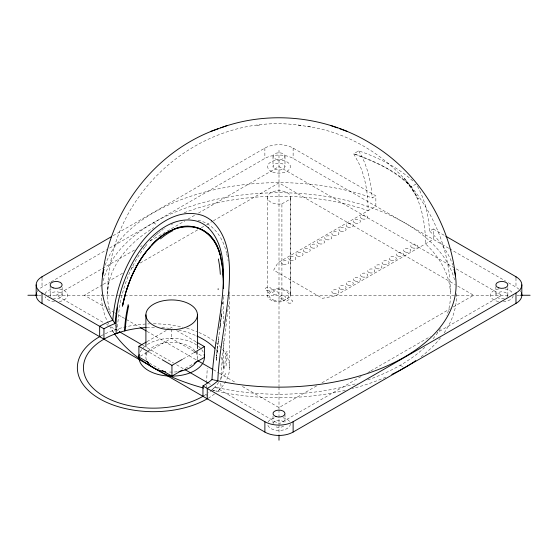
<?xml version="1.0" encoding="UTF-8"?>
<svg xmlns="http://www.w3.org/2000/svg" width="558" height="558" viewBox="0 0 558 558"><rect width="100%" height="100%" fill="white"/><g stroke="black" fill="none" stroke-linecap="round" stroke-linejoin="round"><path stroke-width="0.42" stroke-dasharray="2.79 2.09" d="M223.458 368.05L223.458 338.539M223.458 323.786L223.458 295.14M220.71 383.332C221.861 386.422 219.594 392.246 215.716 391.025M220.801 379.942L222.384 356.876L227.315 314.879M107.792 289.846C109.012 190.941 203.349 110.491 301.146 125.487M107.561 293.494L108.224 282.669M222.516 303.991L222.656 302.283M222.496 304.152L222.642 302.429M216.197 360.719L216.406 358.382M216.26 360.001L216.588 356.499M216.448 357.915L216.497 357.441M228.138 306.991L228.32 305.01M216.476 357.636L216.874 353.653M216.727 355.083L216.63 356.025L217.529 347.655M221.798 311.643L222.049 309.097M227.943 308.965L227.385 314.224M216.86 353.786L218.345 340.687M216.923 353.179L217.725 345.967M221.512 314.307L221.693 312.633M221.303 316.107L221.491 314.419M221.526 314.175L220.48 323.249M221.031 318.499L221.324 315.981M220.759 320.878L221.135 317.648M217.899 344.474L218.122 342.57M220.752 320.969L219.908 327.964M220.194 325.607L220.661 321.729M218.199 341.887L218.806 336.879M220.061 326.702L220.361 324.219M218.478 339.592L220.159 325.907M144.794 247.089C134.548 260.223 127.412 275.61 122.948 291.611C120.779 299.444 119.259 307.458 118.442 315.549C118.638 320.285 116.434 325.837 118.561 330.183M145.164 246.608L148.254 242.904M149.858 241.112L154.51 236.418M154.943 236.006L155.835 235.204M211.949 389.937L214.928 387.071L216.344 387.398M156.275 234.806L158.542 232.881M159.002 232.505L160.397 231.403M161.82 230.342L163.257 229.317M164.673 228.361L165.029 228.131M113.128 235.685L264.876 148.079A19.969 11.53 0 0 1 293.124 148.079L375.855 195.844L375.855 206.195L277.982 262.699L273.678 270.156L322.461 298.321L335.379 295.838L433.245 239.333L433.245 228.975L429.597 231.089A177.102 102.247 0 0 1 452.747 265.085M37.114 291.75A19.969 11.53 0 0 1 42.024 287.098L50.38 282.271M51.078 281.867L106.787 249.705M109.577 248.094L264.876 158.43A19.969 11.53 0 0 1 293.124 158.43L448.758 248.289M134.443 250.047L56.142 295.252L103.579 322.636M140.47 246.566L141.976 245.694M150.255 240.916L184.886 220.919M187.9 219.182L195.433 214.837M198.439 213.093L279 166.584L501.858 295.252L437.109 332.631M102.491 284.796L84.391 295.252L104.758 307.012M103.251 284.364L122.858 273.043M131.158 268.252L135.685 265.636M140.211 263.027L198.292 229.491M201.305 227.748L205.832 225.139M206.586 224.7L212.619 221.219M213.379 220.78L279 182.891L454.749 284.364M412.864 180.952A158.57 91.547 0 0 0 358.689 150.876L353.674 153.771L359.324 164.205A166.591 96.185 -60 0 1 368.106 210.673A171.466 98.996 0 0 0 183.966 212.849M281.909 203.879L290.216 199.087A11.585 6.689 0 0 0 279.976 190.738A11.585 6.689 0 0 0 267.456 197.971A11.585 6.689 0 0 0 281.909 203.879L281.909 301.725A11.585 6.689 0 0 1 267.456 295.817A11.585 6.689 0 0 1 279.976 288.584A11.585 6.689 0 0 1 290.216 296.933L281.909 301.725M105.225 265.176A177.102 102.247 0 0 1 372.2 197.951L375.855 195.844M416.087 184.014L411.072 186.909A151.72 87.592 0 0 0 353.674 153.771C375.946 162.824 406.656 173.029 416.714 197.344A166.591 96.185 -60 0 1 425.496 243.804A171.466 98.996 0 0 1 446.902 315.333M147.026 341.601L166.221 330.524M169.911 328.39L171.383 327.539L172.889 328.404M140.379 356.199L148.498 351.512M149.237 351.087L171.383 338.301L193.919 351.31M183.024 358.975L193.361 353.012M185.242 368.461L193.361 363.774M316.714 385.836L279 407.605L241.286 385.836M321.994 382.781L450.229 308.748M453.242 307.012L473.609 295.252L455.509 284.796M361.068 376.531L279 423.913L213.498 386.101M367.841 372.625L370.1 371.321M370.854 370.882L430.33 336.544M171.369 224.525L172.945 223.8M256.854 125.487L259.777 125.048M38.362 295.252L40.978 295.252M47.953 295.252L118.575 295.252M119.447 295.252L123.806 295.252M124.678 295.252L509.175 295.252M517.022 295.252L519.638 295.252M307.465 126.45C386.534 137.903 449.797 211.58 450.334 291.332M298.223 125.048L311.783 127.105M217.062 387.559L220.661 388.34A171.466 98.996 0 0 0 357.183 383.36M214.983 390.865L214.265 390.705M213.902 390.621L212.821 390.37M198.027 220.277C213.791 223.388 223.374 238.657 226.611 253.374M433.245 228.975L445.068 235.804M449.497 248.715L505.639 281.127M508.45 282.753L515.976 287.098A19.969 11.53 0 0 1 518.766 289.114M153.45 222.768L156.944 224.783M400.246 365.253L403.204 366.962M176.642 330.573L196.172 341.845M194.665 351.742L202.931 356.513M107.771 308.748L113.811 312.236M114.564 312.668L121.351 316.588M122.104 317.028L139.451 327.044M146.998 331.396L196.779 360.14M213.379 369.717L218.659 372.765M219.413 373.204L236.006 382.781M106.592 324.372L108.092 325.244M111.105 326.981L118.638 331.326M142.729 345.242L173.594 363.063M176.607 364.799L184.133 369.145M208.978 383.492L210.485 384.357M149.418 352.363L162.19 359.736M149.418 363.125L159.183 368.761M115.562 325.188A171.466 98.996 0 0 0 117.766 328.934L112.423 330.734L113.672 332.624M358.689 150.876L361.012 154.957A172.854 99.798 -60 0 1 372.2 197.951M417.419 186.281L418.409 188.095A172.854 99.798 -60 0 1 429.597 231.089M226.785 254.064L227.406 256.882M227.929 259.742L228.083 260.663M515.976 278.037L515.976 287.098M507.85 287.482L507.85 295.252M495.86 286.624L495.86 295.252M293.124 148.079L293.124 158.43M290.585 197.525L290.585 295.37M290.216 199.087L290.216 296.933M284.992 156.233L284.992 166.584A5.992 3.46 0 0 1 276.001 169.583A5.992 3.46 0 0 1 276.001 163.592A5.992 3.46 0 0 1 284.992 166.584M284.992 414.42L284.992 423.055M279 150.276L279 386.241M279 387.113L279 408.875M279 409.746L279 423.675M279 424.547L279 434.124M273.008 156.233L273.008 166.584M273.008 416.149L273.008 423.055M267.421 197.644L267.421 295.489M264.876 148.079L264.876 158.43M229.54 291.708L229.547 367.764M197.434 351.163L197.434 357.218M171.383 329.192L171.383 338.301M145.903 352.028L145.903 357.218M62.14 287.482L62.14 295.252M50.15 285.759L50.15 295.252M42.024 278.037L42.024 287.098M148.023 351.31A25.766 14.878 0 0 1 179.467 343.037A25.766 14.878 0 0 1 196.883 360.266M177.144 371.754A25.766 14.878 0 0 1 167.693 371.914M146.447 360.266A25.766 14.878 0 0 1 147.117 352.705M520.182 290.669A19.969 11.53 0 0 1 520.886 291.75M513.207 295.719A11.383 6.57 0 0 1 503.476 301.759M498.65 301.557A11.383 6.57 0 0 1 490.468 295.252A11.383 6.57 0 0 1 498.65 288.946M505.06 288.946A11.383 6.57 0 0 1 512.976 293.857M504.341 298.397A5.992 3.46 0 0 1 495.888 295.545A5.992 3.46 0 0 1 503.386 291.904A5.992 3.46 0 0 1 506.79 297.212M290.383 423.913A11.383 6.57 0 0 1 279 430.49A11.383 6.57 0 0 1 267.617 423.913M268.077 422.064A11.383 6.57 0 0 1 275.024 417.754M282.976 417.754A11.383 6.57 0 0 1 289.923 422.064M283.603 426.131A5.992 3.46 0 0 1 274.397 426.131M273.043 423.557A5.992 3.46 0 0 1 279 420.453A5.992 3.46 0 0 1 284.957 423.557M59.35 288.946A11.383 6.57 0 0 1 67.532 295.252A11.383 6.57 0 0 1 59.35 301.557M54.524 301.759A11.383 6.57 0 0 1 45.024 296.647M45.024 293.857A11.383 6.57 0 0 1 52.94 288.946M50.534 296.458A5.992 3.46 0 0 1 55.577 291.806A5.992 3.46 0 0 1 62.057 295.824A5.992 3.46 0 0 1 53.659 298.397M456.535 293.627A177.556 102.512 0 0 1 443.91 333.238M440.506 337.834A177.556 102.512 0 0 1 420.376 357.266M385.794 377.145A177.556 102.512 0 0 1 352.182 388.647M345.269 390.356A177.556 102.512 0 0 1 212.731 390.356M113.546 332.442A177.556 102.512 0 0 1 101.444 294.729M103.251 280.66A177.556 102.512 0 0 1 279.223 192.74A177.556 102.512 0 0 1 454.812 280.918M140.232 351.889A32.769 18.916 0 0 1 144.103 346.992M147.424 344.495A32.769 18.916 0 0 1 180.15 338.943A32.769 18.916 0 0 1 203.684 353.2M198.885 332.491A76.097 43.936 0 0 1 216.957 391.939M214.544 393.927A76.097 43.936 0 0 1 208.643 397.98M100.935 335.944A76.097 43.936 0 0 1 149.572 323.863M153.401 323.8A76.097 43.936 0 0 1 182.85 327.218M186.7 328.216A76.097 43.936 0 0 1 196.848 331.647M220.961 357.043A70.008 40.42 0 0 1 220.201 379.921M218.687 382.397A70.008 40.42 0 0 1 208.274 392.874M206.418 394.164A70.008 40.42 0 0 1 204.13 395.622M146.796 327.504A70.008 40.42 0 0 1 155.117 327.33M161.764 327.602A70.008 40.42 0 0 1 170.762 328.571M178.693 330.036A70.008 40.42 0 0 1 195.405 335.379M216.051 349.643A70.008 40.42 0 0 1 219.064 353.639M224.065 376.294A170.894 53.15 -75.8 0 1 224.156 374.746M224.56 368.531A170.894 53.15 -75.8 0 1 226.241 351.108M207.039 396.299A170.853 68.411 -72 0 1 206.955 394.659M206.753 387.95A170.853 68.411 -72 0 1 207.276 368.161M225.418 374.711A170.832 52.075 -76 0 1 225.509 373.26M226.032 365.985A170.832 52.075 -76 0 1 227.504 351.212M440.45 328.585A171.466 98.996 0 0 1 431.704 340.282M424.868 347.285A171.466 98.996 0 0 1 366.745 380.298M110.505 313.596A171.466 98.996 0 0 1 153.617 227.727M221.742 301.418A129.526 48.455 -87.1 0 1 221.547 303.929M411.072 186.909L404.487 178.434L418.402 199.053L411.072 186.909M272.618 172.031A11.383 6.57 0 0 0 290.355 167.058A11.383 6.57 0 0 0 274.027 160.676A11.383 6.57 0 0 0 272.618 172.031M273.406 300.023A9.988 5.768 0 0 0 288.96 295.663A9.988 5.768 0 0 0 274.634 290.062A9.988 5.768 0 0 0 273.406 300.023M266.731 290.544A3.013 1.737 0 0 0 271.251 289.037A3.013 1.737 0 0 0 266.731 287.53A3.013 1.737 0 0 0 266.731 290.544M273.908 294.687A3.013 1.737 0 0 0 278.428 293.18A3.013 1.737 0 0 0 273.908 291.674A3.013 1.737 0 0 0 273.908 294.687M281.079 298.83A3.013 1.737 0 0 0 285.598 297.323A3.013 1.737 0 0 0 281.079 295.817A3.013 1.737 0 0 0 281.079 298.83M288.256 302.966A3.013 1.737 0 0 0 292.776 301.466A3.013 1.737 0 0 0 288.256 299.96A3.013 1.737 0 0 0 288.256 302.966M283.38 264.478A3.55 2.051 0 0 0 288.709 262.699A3.55 2.051 0 0 0 283.38 260.928A3.55 2.051 0 0 0 283.38 264.478M290.558 260.335A3.55 2.051 0 0 0 295.88 258.556A3.55 2.051 0 0 0 290.558 256.785A3.55 2.051 0 0 0 290.558 260.335M297.519 256.115A3.55 2.051 0 0 0 303.05 254.567A3.55 2.051 0 0 0 297.951 252.572A3.55 2.051 0 0 0 297.519 256.115M304.905 252.049A3.55 2.051 0 0 0 310.234 250.277A3.55 2.051 0 0 0 304.905 248.498A3.55 2.051 0 0 0 304.905 252.049M312.082 247.905A3.55 2.051 0 0 0 317.404 246.134A3.55 2.051 0 0 0 312.082 244.355A3.55 2.051 0 0 0 312.082 247.905M319.253 243.769A3.55 2.051 0 0 0 324.582 241.991A3.55 2.051 0 0 0 319.253 240.212A3.55 2.051 0 0 0 319.253 243.769M326.43 239.626A3.55 2.051 0 0 0 331.752 237.847A3.55 2.051 0 0 0 326.43 236.076A3.55 2.051 0 0 0 326.43 239.626M333.6 235.483A3.55 2.051 0 0 0 338.929 233.704A3.55 2.051 0 0 0 333.6 231.933A3.55 2.051 0 0 0 333.6 235.483M340.778 231.34A3.55 2.051 0 0 0 346.099 229.568A3.55 2.051 0 0 0 340.778 227.79A3.55 2.051 0 0 0 340.778 231.34M347.739 227.12A3.55 2.051 0 0 0 353.27 225.571A3.55 2.051 0 0 0 348.171 223.577A3.55 2.051 0 0 0 347.739 227.12M355.125 223.054A3.55 2.051 0 0 0 360.454 221.282A3.55 2.051 0 0 0 355.125 219.503A3.55 2.051 0 0 0 355.125 223.054M362.302 218.917A3.55 2.051 0 0 0 367.624 217.139A3.55 2.051 0 0 0 362.302 215.36A3.55 2.051 0 0 0 362.302 218.917M405.345 252.049A3.55 2.051 0 0 0 410.674 250.277A3.55 2.051 0 0 0 405.345 248.498A3.55 2.051 0 0 0 405.345 252.049M398.168 256.192A3.55 2.051 0 0 0 403.497 254.42A3.55 2.051 0 0 0 398.168 252.641A3.55 2.051 0 0 0 398.168 256.192M390.998 260.335A3.55 2.051 0 0 0 396.32 258.556A3.55 2.051 0 0 0 390.998 256.785A3.55 2.051 0 0 0 390.998 260.335M383.82 264.478A3.55 2.051 0 0 0 389.149 262.699A3.55 2.051 0 0 0 383.82 260.928A3.55 2.051 0 0 0 383.82 264.478M376.434 268.544A3.55 2.051 0 0 0 381.965 266.989A3.55 2.051 0 0 0 376.873 265.001A3.55 2.051 0 0 0 376.434 268.544M369.473 272.757A3.55 2.051 0 0 0 374.802 270.986A3.55 2.051 0 0 0 369.473 269.207A3.55 2.051 0 0 0 369.473 272.757M362.302 276.901A3.55 2.051 0 0 0 367.624 275.129A3.55 2.051 0 0 0 362.302 273.35A3.55 2.051 0 0 0 362.302 276.901M355.125 281.044A3.55 2.051 0 0 0 360.454 279.272A3.55 2.051 0 0 0 355.125 277.493A3.55 2.051 0 0 0 355.125 281.044M347.948 285.187A3.55 2.051 0 0 0 353.277 283.408A3.55 2.051 0 0 0 347.948 281.637A3.55 2.051 0 0 0 347.948 285.187M340.778 289.33A3.55 2.051 0 0 0 346.099 287.551A3.55 2.051 0 0 0 340.778 285.78A3.55 2.051 0 0 0 340.778 289.33M333.6 293.473A3.55 2.051 0 0 0 338.929 291.695A3.55 2.051 0 0 0 333.6 289.923A3.55 2.051 0 0 0 333.6 293.473M412.306 247.829A3.55 2.051 0 0 0 417.837 246.28A3.55 2.051 0 0 0 412.746 244.285A3.55 2.051 0 0 0 412.306 247.829M275.485 159.03A5.992 3.46 0 0 0 284.957 156.589A5.992 3.46 0 0 0 276.559 153.073A5.992 3.46 0 0 0 275.485 159.03"/><path stroke-width="0.84" d="M36.172 295.252L36.172 284.894M223.451 282.418L223.451 285.633M521.828 295.252L521.828 284.894M223.444 285.933L223.423 287.412M223.395 288.598C223.66 269.786 222.447 248.338 208.42 234.193M202.952 396.32L202.952 385.962A70.008 40.42 0 0 0 211.998 379.545C213.309 350.898 219.838 322.838 222.53 294.338C224.204 271.823 225.397 245.108 208.315 227.755M111.663 236.536L42.024 276.74A19.969 11.53 0 0 0 42.024 293.048L103.948 328.801A70.008 40.42 0 0 1 115.067 323.577C117.117 297.226 125.383 270.951 140.951 249.405C153.45 232.254 174.347 215.228 196.925 221.177A43.887 35.614 -71.5 0 1 208.287 227.804M102.581 275.938C109.326 210.213 155.815 150.242 218.436 128.64M122.432 306.398L122.6 305.547M122.572 305.686L122.927 303.915M122.634 305.372L123.611 300.818M122.662 305.205L125.696 292.831L128.982 282.962M123.018 303.489C127.001 284.852 134.478 266.745 146.217 251.63M123.709 300.371L125.571 293.271M126.101 291.471L129.895 280.583M129.623 281.274L130.572 278.916M130.293 279.593C136.801 263.711 146.308 248.624 159.797 237.771M130.712 278.582C135.573 266.954 142.039 255.892 150.52 246.517M147.354 250.2C156.917 238.538 169.862 228.131 185.326 226.457M151.72 245.22C171.955 220.48 211.615 217.857 219.95 254.532M148.665 362.693L138.907 357.057L138.907 346.295L146.287 342.033M162.19 359.736L171.948 365.371L182.285 359.408M194.1 352.586L204.43 346.616L204.43 357.378L194.1 363.349M162.19 370.498L171.948 376.134L182.285 370.17M202.952 385.962L264.876 421.715A19.969 11.53 0 0 0 293.124 421.715L515.976 293.048A19.969 11.53 0 0 0 515.976 276.74L445.807 236.229M36.598 292.887A19.969 11.53 0 0 0 42.024 303.406L264.876 432.066A19.969 11.53 0 0 0 293.124 432.066L515.976 303.406A19.969 11.53 0 0 0 521.402 292.887M172.652 229.868C194.219 218.317 217.585 235.134 220.773 257.656M220.64 127.887C270.281 109.724 328.111 116.427 372.695 144.662C418.542 172.589 449.622 222.6 455.412 275.861M210.854 131.388L227.134 125.529M187 226.346L191.959 226.513L196.793 227.483A42.415 34.296 -74.1 0 1 208.385 234.248M27.9 295.252L37.491 295.252M520.509 295.252L530.1 295.252M216.33 380.528L217.787 380.842A177.102 102.247 0 0 0 453.961 269.047M215.604 380.368L214.153 380.04M213.435 379.879L211.998 379.545M330.866 125.529L337.36 127.887M339.564 128.64L347.146 131.388M404.013 367.422L404.55 367.736M196.925 342.284L204.43 346.616M140.211 327.476L146.245 330.964M197.539 360.573L212.619 369.284M119.391 331.766L141.976 344.802M184.886 369.577L208.232 383.053M138.907 346.295L148.665 351.931M211.398 220.529C230.712 237.701 230.419 266.173 228.843 289.839C226.318 320.313 219.154 350.25 217.787 380.842A76.097 43.936 0 0 1 207.255 388.445L207.255 398.803M115.067 323.577L112.814 320.236A177.102 102.247 0 0 1 103.976 269.284M114.383 333.67C115.541 334.075 119.426 332.701 119.67 331.836M220.452 256.38L222.802 269.856L223.458 283.862M223.137 273.769L223.36 278.086M223.402 279.523L223.437 280.967M515.976 276.74L515.976 277.389M515.976 293.048L515.976 303.406M293.124 421.715L293.124 432.066M279 434.996L279 440.22M264.876 421.715L264.876 432.066M197.434 314.817A25.766 14.878 0 0 1 158.786 327.699A25.766 14.878 0 0 1 158.786 301.934A25.766 14.878 0 0 1 197.434 314.817L197.434 348.562M171.948 365.371L171.948 376.134M145.903 314.817L145.903 346.832M103.948 328.801L103.948 339.159M99.645 336.669L99.645 326.318A76.097 43.936 0 0 1 112.814 320.236C114.99 292.713 124.078 265.343 140.839 243.225C154.747 224.825 178.525 207.29 202.77 215.548A48.811 39.681 -69 0 1 211.391 220.543M42.024 276.74L42.024 277.389M42.024 293.048L42.024 303.406M196.388 361.41A25.766 14.878 0 0 1 178.93 371.489M165.593 371.677A25.766 14.878 0 0 1 146.949 361.41M415.745 360.635A177.556 102.512 0 0 1 391.814 374.411M203.6 388.061A177.556 102.512 0 0 1 114.481 333.803M204.102 354.525A32.769 18.916 0 0 1 171.669 376.134A32.769 18.916 0 0 1 139.235 354.525M207.953 398.398A76.097 43.936 0 0 1 99.645 398.803A76.097 43.936 0 0 1 100.349 336.272M203.544 395.971A70.008 40.42 0 0 1 90.424 385.327A70.008 40.42 0 0 1 146.238 327.532M196.988 336.083A70.008 40.42 0 0 1 214.893 348.366M124.525 330.957A170.894 121.637 -44.2 0 1 128.194 304.605M125.201 330.761A170.832 121.009 -44.8 0 1 128.689 305.833M116.203 333.314A170.853 129.17 -37 0 1 117.543 307.144M160.453 238.887A74.884 62.28 -88.6 0 1 172.903 230.614M218.352 258.961A74.87 49.983 -85.8 0 1 220.326 274.362M218.157 288.758A116.88 48.895 -87.3 0 1 218.136 289.546M53.15 287.893A5.992 3.46 0 0 0 62.14 284.894A5.992 3.46 0 0 0 53.15 281.902A5.992 3.46 0 0 0 53.15 287.893M276.001 416.554A5.992 3.46 0 0 0 284.992 413.562A5.992 3.46 0 0 0 276.001 410.562A5.992 3.46 0 0 0 276.001 416.554M498.859 287.893A5.992 3.46 0 0 0 507.85 284.894A5.992 3.46 0 0 0 498.859 281.902A5.992 3.46 0 0 0 498.859 287.893"/></g></svg>
